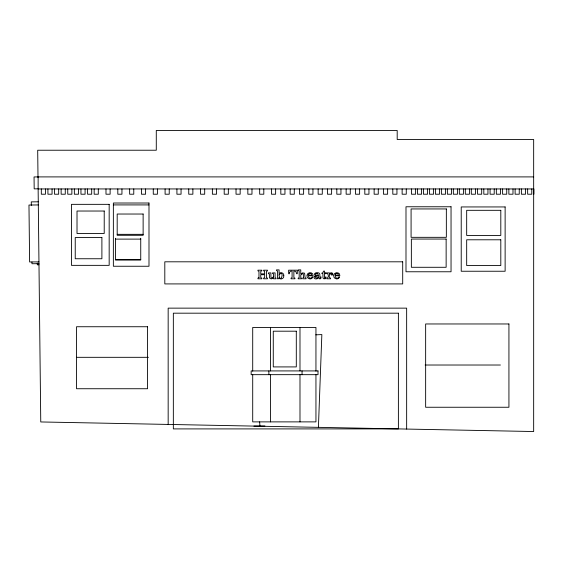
<?xml version="1.0" encoding="UTF-8"?>
<svg xmlns="http://www.w3.org/2000/svg" width="562" height="562" viewBox="0 0 562 562"><rect width="100%" height="100%" fill="white"/><g stroke="black" fill="none" stroke-linecap="round" stroke-linejoin="round"><path stroke-width="0.84" d="M318.415 427.352L321.85 334.573L315.76 334.84M37.998 176.904L34.05 176.946L34.184 188.867L38.132 188.825L40.759 421.95L533.661 431.532L533.661 139.495L397.193 139.495L397.193 130.468L156.285 130.468L156.285 150.23L37.696 150.23L38.005 177.402M38.279 201.807L31.275 201.884L31.317 205.369M38.314 204.94L28.971 205.046L29.617 261.976L38.954 261.871M38.975 263.662L31.971 263.74L31.95 261.997M38.989 264.793L37.317 264.814L37.296 263.065M253.883 426.094L264.934 425.982M533.661 176.904L38.132 176.904L38.132 188.944L533.661 188.944M113.362 204.912L148.993 204.912M117.191 234.333L143.127 234.333M115.428 239.11L140.739 239.11M115.428 259.728L140.739 259.728M76.432 357.32L148.431 357.32M425.104 365.019L500.412 365.019M259.651 421.865L259.932 426.214M533.9 188.944L533.9 194.213M531.778 188.944L531.778 194.213L527.641 194.213L527.641 188.944M525.519 188.944L525.519 194.213L521.381 194.213L521.381 188.944M519.253 188.944L519.253 194.213L515.115 194.213L515.115 188.944M512.994 188.944L512.994 194.213L508.856 194.213L508.856 188.944M506.734 188.944L506.734 194.213L502.597 194.213L502.597 188.944M500.475 188.944L500.475 194.213L496.337 194.213L496.337 188.944M494.216 188.944L494.216 194.213L490.071 194.213L490.071 188.944M487.949 188.944L487.949 194.213L483.812 194.213L483.812 188.944M481.69 188.944L481.69 194.213L477.552 194.213L477.552 188.944M475.431 188.944L475.431 194.213L471.293 194.213L471.293 188.944M469.446 188.944L469.446 194.213L465.308 194.213L465.308 188.944M463.467 188.944L463.467 194.213L459.33 194.213L459.33 188.944M457.482 188.944L457.482 194.213L453.344 194.213L453.344 188.944M451.504 188.944L451.504 194.213L447.366 194.213L447.366 188.944M445.518 188.944L445.518 194.213L441.381 194.213L441.381 188.944M439.533 188.944L439.533 194.213L435.395 194.213L435.395 188.944M433.555 188.944L433.555 194.213L429.417 194.213L429.417 188.944M427.57 188.944L427.57 194.213L423.432 194.213L423.432 188.944M421.591 188.944L421.591 194.213L417.454 194.213L417.454 188.944M415.606 188.944L415.606 194.213L411.468 194.213L411.468 188.944M406.649 429.066L406.649 308.138L168.164 308.138L168.164 424.429M406.277 188.944L406.277 194.213L402.139 194.213L402.139 188.944M396.941 188.944L396.941 194.213L392.803 194.213L392.803 188.944M387.611 188.944L387.611 194.213L383.474 194.213L383.474 188.944M378.275 188.944L378.275 194.213L374.137 194.213L374.137 188.944M368.946 188.944L368.946 194.213L364.808 194.213L364.808 188.944M359.617 188.944L359.617 194.213L355.479 194.213L355.479 188.944M350.281 188.944L350.281 194.213L346.143 194.213L346.143 188.944M340.951 188.944L340.951 194.213L336.814 194.213L336.814 188.944M331.615 188.944L331.615 194.213L327.477 194.213L327.477 188.944M322.286 188.944L322.286 194.213L318.148 194.213L318.148 188.944M315.949 371.173L315.949 327.463L252.71 327.463L252.71 371.173M315.949 374.671L315.949 421.879L252.71 421.879L252.71 374.671M312.95 188.944L312.95 194.213L308.812 194.213L308.812 188.944M303.62 188.944L303.62 194.213L299.483 194.213L299.483 188.944M302.047 370.92L302.047 374.671M299.989 327.463L299.989 370.92M299.989 374.671L299.989 421.879M294.291 188.944L294.291 194.213L290.154 194.213L290.154 188.944M284.955 188.944L284.955 194.213L280.817 194.213L280.817 188.944M275.626 188.944L275.626 194.213L271.488 194.213L271.488 188.944M270.42 327.463L270.42 370.92M270.42 374.671L270.42 421.879M268.875 370.92L268.875 374.671M263.803 188.944L263.803 194.213L259.665 194.213L259.665 188.944M251.98 188.944L251.98 194.213L247.842 194.213L247.842 188.944M240.164 188.944L240.164 194.213L236.026 194.213L236.026 188.944M228.341 188.944L228.341 194.213L224.203 194.213L224.203 188.944M216.518 188.944L216.518 194.213L212.38 194.213L212.38 188.944M204.694 188.944L204.694 194.213L200.557 194.213L200.557 188.944M192.878 188.944L192.878 194.213L188.741 194.213L188.741 188.944M181.055 188.944L181.055 194.213L176.918 194.213L176.918 188.944M169.232 188.944L169.232 194.213L165.095 194.213L165.095 188.944M157.409 188.944L157.409 194.213L153.271 194.213L153.271 188.944M145.593 188.944L145.593 194.213L141.455 194.213L141.455 188.944M140.739 238.274L140.739 259.925L115.428 259.925L115.428 238.274M133.77 188.944L133.77 194.213L129.632 194.213L129.632 188.944M121.947 188.944L121.947 194.213L117.809 194.213L117.809 188.944M110.124 188.944L110.124 194.213L105.986 194.213L105.986 188.944M98.308 188.944L98.308 194.213L94.17 194.213L94.17 188.944M91.697 188.944L91.697 194.213L87.56 194.213L87.56 188.944M85.094 188.944L85.094 194.213L80.956 194.213L80.956 188.944M78.483 188.944L78.483 194.213L74.346 194.213L74.346 188.944M71.88 188.944L71.88 194.213L67.742 194.213L67.742 188.944M65.269 188.944L65.269 194.213L61.132 194.213L61.132 188.944M58.666 188.944L58.666 194.213L54.528 194.213L54.528 188.944M52.055 188.944L52.055 194.213L47.918 194.213L47.918 188.944M45.452 188.944L45.452 194.213L41.314 194.213L41.314 188.944M283.782 275.752C284.442 278.654 280.115 280.269 278.766 277.733L278.408 278.787L277.473 278.787L277.473 271.06L276.476 270.54L276.476 269.879L279.068 269.879L279.068 273.511C280.698 271.565 284.302 273.132 283.782 275.752M326.002 272.9L325.946 273.729L324.464 273.603L324.597 278.035L325.201 278.127L325.44 276.968L326.002 276.968L325.939 278.05L325.265 278.766L323.782 278.766L322.981 277.979L322.883 273.603L321.871 273.603L321.871 273.048L322.981 272.711L323.438 271.158L324.464 271.081L324.464 272.9L326.002 272.9M307.07 275.162C305.854 278.815 311.903 280.628 312.872 276.996L312.156 276.855C311.538 279.237 307.92 278.197 308.58 275.752L313.09 275.752C313.673 271.973 307.414 271.601 307.07 275.162M333.821 275.162C332.606 278.815 338.654 280.628 339.624 276.996L338.907 276.855C338.289 279.237 334.678 278.197 335.331 275.752L339.848 275.752C340.424 271.973 334.172 271.601 333.821 275.162M279.005 274.853C280.494 285.573 285.145 268.629 279.005 274.853M314.039 276.904L314.123 278.014L315.149 278.871L316.933 278.878L318.528 277.698L319.258 278.773L320.305 278.801L320.986 278.141L321.078 276.968L320.53 276.968L320.452 278.007L319.947 278.035L319.806 274.214A1.728 1.728 0 0 0 319.026 273.097C317.642 272.177 313.737 272.64 314.565 274.86C315.437 275.78 316.771 273.968 315.359 273.743L317.593 273.427L318.331 275.071L315.408 275.717L314.039 276.904M289.535 272.472L289.367 273.764L288.643 273.729L288.643 270.189L297.305 270.189L297.305 273.729L296.581 273.764L295.865 271.39L293.87 271.102L293.87 277.586L294.91 278.113L294.91 278.787L291.06 278.787L291.06 278.113L292.085 277.586L292.085 271.102L290.35 271.228L289.535 272.472M315.493 276.869L316.104 278.014L317.671 277.79L318.345 277.129L318.345 275.52L315.493 276.869M332.823 274.172L332.585 274.895L331.587 275.12L331.123 274.446L331.896 273.75L331.594 273.49C329.332 272.851 328.032 278.232 330.589 278.127L330.589 278.787L326.873 278.787L326.873 278.127C328.84 278.26 328.84 273.42 326.873 273.553L326.873 272.9L329.451 272.9L329.451 273.996C329.936 272.718 331.945 272.233 332.683 273.525L332.823 274.172M303.487 277.607L302.714 278.127L302.714 278.787L306.079 278.787L306.079 278.127L305.075 277.607L304.618 273.188L302.511 272.872L300.754 274.08L300.754 269.879L298.19 269.879L298.19 270.54L299.174 271.06L299.174 277.607L298.176 278.127L298.176 278.787L301.534 278.787L301.534 278.127L300.803 277.832L300.754 275.197L302.117 273.778L303.29 273.975L303.487 277.607M308.784 274.305L308.601 275.141L311.657 275.141L311.285 273.849L310.196 273.315A1.468 1.468 0 0 0 308.784 274.305M335.535 274.305L335.352 275.141L338.408 275.141L338.043 273.849L336.954 273.315A1.468 1.468 0 0 0 335.535 274.305M258.97 277.586L257.937 278.113L257.937 278.787L261.829 278.787L261.829 278.113L260.74 277.586L260.74 274.706L264.667 274.706L264.667 277.586L263.578 278.113L263.578 278.787L267.477 278.787L267.477 278.113L266.437 277.586L266.437 271.404L267.477 270.87L267.477 270.189L263.578 270.189L263.578 270.87L264.597 271.172L264.667 273.856L260.74 273.856L260.81 271.172L261.829 270.87L261.829 270.189L257.937 270.189L257.937 270.87L258.97 271.404L258.97 277.586M273.518 276.483L272.774 277.586L271.355 277.937L270.94 277.291L270.891 272.9L268.341 272.9L268.341 273.553L269.353 274.08L269.458 277.965L271.144 278.9L272.605 278.513L273.518 277.607L273.518 278.787L276.005 278.787L276.005 278.127L275.092 277.607L275.092 272.9L272.507 272.9L272.507 273.553L273.455 273.856L273.518 276.483M148.993 203.015L113.362 203.015L113.362 266.248L148.993 266.248L148.993 203.015M109.169 204.343L71.458 204.343L71.458 265.355L109.169 265.355L109.169 204.343M451.04 206.767L405.996 206.767L405.996 271.769L451.04 271.769L451.04 206.767M505.126 206.942L461.219 206.942L461.219 271.242L505.126 271.242L505.126 206.942M446.347 208.945L411.082 208.945L411.082 237.326L446.347 237.326L446.347 208.945M500.805 210.314L466.678 210.314L466.678 235.429L500.805 235.429L500.805 210.314M104.216 211.031L77.015 211.031L77.015 233.483L104.216 233.483L104.216 211.031M143.127 214.031L117.191 214.031L117.191 235.295L143.127 235.295L143.127 214.031M101.898 237.585L75.231 237.585L75.231 258.752L101.898 258.752L101.898 237.585M446.137 239.047L411.356 239.047L411.356 267.287L446.137 267.287L446.137 239.047M500.805 239.791L466.678 239.791L466.678 265.538L500.805 265.538L500.805 239.791M402.701 261.808L164.806 261.808L164.806 283.915L402.701 283.915L402.701 261.808M398.388 313.182L173.342 313.182L173.342 428.904L398.388 428.904L398.388 313.182M508.933 323.965L425.645 323.965L425.645 407.253L508.933 407.253L508.933 323.965M147.581 326.74L76.537 326.74L76.537 388.735L147.581 388.735L147.581 326.74M296.3 331.194L273.272 331.194L273.272 366.916L296.3 366.916L296.3 331.194M318.008 370.92L251.158 370.92L251.158 374.671L318.008 374.671L318.008 370.92"/></g></svg>
